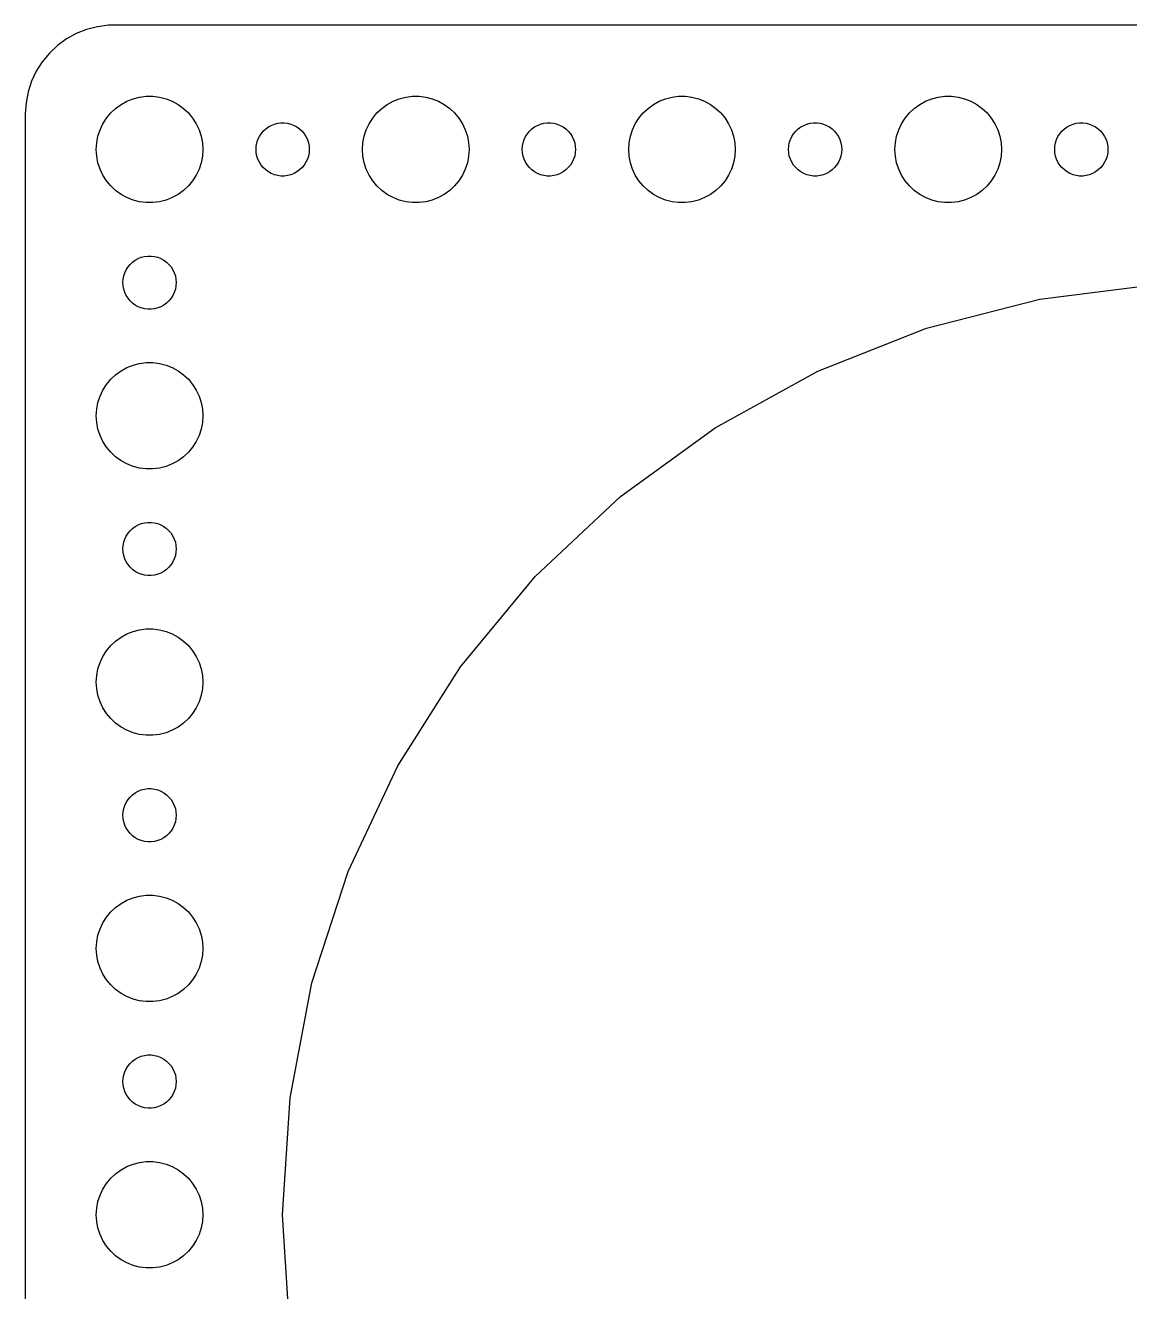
# Model space of a CAD drawing. Header units: metres. Extents: x -232 to 232, y -67 to 67.
# Drawn here: x -232 to -169.8, y -4.3 to 67 of the extents above; entities that cross this region are included whole.
import ezdxf

# ---------------------------------------------------------------- set-up
doc = ezdxf.new("R2010")
doc.units = ezdxf.units.M

msp = doc.modelspace()

# ---------------------------------------------------------------- linework, layer by layer
for p, q in [((-229.129, 66.5241), (-229.679, 66.2216)), ((-228.545, 66.7553), (-229.129, 66.5241)), ((-227.937, 66.9114), (-228.545, 66.7553)), ((-227.314, 66.9901), (-227.937, 66.9114)), ((227.314, 66.9901), (-227.314, 66.9901)), ((-230.187, 65.8526), (-230.645, 65.4227)), ((-229.679, 66.2216), (-230.187, 65.8526)), ((-231.045, 64.9389), (-231.382, 64.4088)), ((-230.645, 65.4227), (-231.045, 64.9389)), ((-231.382, 64.4088), (-231.649, 63.8406)), ((-231.649, 63.8406), (-231.843, 63.2434)), ((-231.843, 63.2434), (-231.961, 62.6267)), ((-226.277, 62.7145), (-225.927, 62.8532)), ((-225.927, 62.8532), (-225.562, 62.9469)), ((-225.562, 62.9469), (-225.188, 62.9941)), ((-225.188, 62.9941), (-224.812, 62.9941)), ((-224.812, 62.9941), (-224.438, 62.9469)), ((-224.438, 62.9469), (-224.073, 62.8532)), ((-224.073, 62.8532), (-223.723, 62.7145)), ((-211.277, 62.7145), (-210.927, 62.8532)), ((-210.927, 62.8532), (-210.562, 62.9469)), ((-210.562, 62.9469), (-210.188, 62.9941)), ((-210.188, 62.9941), (-209.812, 62.9941)), ((-209.812, 62.9941), (-209.438, 62.9469)), ((-209.438, 62.9469), (-209.073, 62.8532)), ((-209.073, 62.8532), (-208.723, 62.7145)), ((-196.277, 62.7145), (-195.927, 62.8532)), ((-195.927, 62.8532), (-195.562, 62.9469)), ((-195.562, 62.9469), (-195.188, 62.9941)), ((-195.188, 62.9941), (-194.812, 62.9941)), ((-194.812, 62.9941), (-194.438, 62.9469)), ((-194.438, 62.9469), (-194.073, 62.8532)), ((-194.073, 62.8532), (-193.723, 62.7145)), ((-181.277, 62.7145), (-180.927, 62.8532)), ((-180.927, 62.8532), (-180.562, 62.9469)), ((-180.562, 62.9469), (-180.188, 62.9941)), ((-180.188, 62.9941), (-179.812, 62.9941)), ((-179.812, 62.9941), (-179.438, 62.9469)), ((-179.438, 62.9469), (-179.073, 62.8532)), ((-179.073, 62.8532), (-178.723, 62.7145)), ((-231.961, 62.6267), (-232, 62)), ((-227.427, 61.7634), (-227.187, 62.0536)), ((-227.187, 62.0536), (-226.912, 62.3115)), ((-226.912, 62.3115), (-226.607, 62.533)), ((-226.607, 62.533), (-226.277, 62.7145)), ((-223.723, 62.7145), (-223.393, 62.533)), ((-223.393, 62.533), (-223.088, 62.3115)), ((-223.088, 62.3115), (-222.813, 62.0536)), ((-222.813, 62.0536), (-222.573, 61.7634)), ((-212.427, 61.7634), (-212.187, 62.0536)), ((-212.187, 62.0536), (-211.912, 62.3115)), ((-211.912, 62.3115), (-211.607, 62.533)), ((-211.607, 62.533), (-211.277, 62.7145)), ((-208.723, 62.7145), (-208.393, 62.533)), ((-208.393, 62.533), (-208.088, 62.3115)), ((-208.088, 62.3115), (-207.813, 62.0536)), ((-207.813, 62.0536), (-207.573, 61.7634)), ((-197.427, 61.7634), (-197.187, 62.0536)), ((-197.187, 62.0536), (-196.912, 62.3115)), ((-196.912, 62.3115), (-196.607, 62.533)), ((-196.607, 62.533), (-196.277, 62.7145)), ((-193.723, 62.7145), (-193.393, 62.533)), ((-193.393, 62.533), (-193.088, 62.3115)), ((-193.088, 62.3115), (-192.813, 62.0536)), ((-192.813, 62.0536), (-192.573, 61.7634)), ((-182.427, 61.7634), (-182.187, 62.0536)), ((-182.187, 62.0536), (-181.912, 62.3115)), ((-181.912, 62.3115), (-181.607, 62.533)), ((-181.607, 62.533), (-181.277, 62.7145)), ((-178.723, 62.7145), (-178.393, 62.533)), ((-178.393, 62.533), (-178.088, 62.3115)), ((-178.088, 62.3115), (-177.813, 62.0536)), ((-177.813, 62.0536), (-177.573, 61.7634)), ((-232, 62), (-232, -62)), ((-227.789, 61.1044), (-227.629, 61.4453)), ((-227.629, 61.4453), (-227.427, 61.7634)), ((-222.573, 61.7634), (-222.371, 61.4453)), ((-222.371, 61.4453), (-222.211, 61.1044)), ((-218.304, 61.2665), (-218.139, 61.3572)), ((-218.139, 61.3572), (-217.964, 61.4266)), ((-217.964, 61.4266), (-217.781, 61.4734)), ((-217.781, 61.4734), (-217.594, 61.497)), ((-217.594, 61.497), (-217.406, 61.497)), ((-217.406, 61.497), (-217.219, 61.4734)), ((-217.219, 61.4734), (-217.036, 61.4266)), ((-217.036, 61.4266), (-216.861, 61.3572)), ((-216.861, 61.3572), (-216.696, 61.2665)), ((-212.789, 61.1044), (-212.629, 61.4453)), ((-212.629, 61.4453), (-212.427, 61.7634)), ((-207.573, 61.7634), (-207.371, 61.4453)), ((-207.371, 61.4453), (-207.211, 61.1044)), ((-203.304, 61.2665), (-203.139, 61.3572)), ((-203.139, 61.3572), (-202.964, 61.4266)), ((-202.964, 61.4266), (-202.781, 61.4734)), ((-202.781, 61.4734), (-202.594, 61.497)), ((-202.594, 61.497), (-202.406, 61.497)), ((-202.406, 61.497), (-202.219, 61.4734)), ((-202.219, 61.4734), (-202.036, 61.4266)), ((-202.036, 61.4266), (-201.861, 61.3572)), ((-201.861, 61.3572), (-201.696, 61.2665)), ((-197.789, 61.1044), (-197.629, 61.4453)), ((-197.629, 61.4453), (-197.427, 61.7634)), ((-192.573, 61.7634), (-192.371, 61.4453)), ((-192.371, 61.4453), (-192.211, 61.1044)), ((-188.304, 61.2665), (-188.139, 61.3572)), ((-188.139, 61.3572), (-187.964, 61.4266)), ((-187.964, 61.4266), (-187.781, 61.4734)), ((-187.781, 61.4734), (-187.594, 61.497)), ((-187.594, 61.497), (-187.406, 61.497)), ((-187.406, 61.497), (-187.219, 61.4734)), ((-187.219, 61.4734), (-187.036, 61.4266)), ((-187.036, 61.4266), (-186.861, 61.3572)), ((-186.861, 61.3572), (-186.696, 61.2665)), ((-182.789, 61.1044), (-182.629, 61.4453)), ((-182.629, 61.4453), (-182.427, 61.7634)), ((-177.573, 61.7634), (-177.371, 61.4453)), ((-177.371, 61.4453), (-177.211, 61.1044)), ((-173.304, 61.2665), (-173.139, 61.3572)), ((-173.139, 61.3572), (-172.964, 61.4266)), ((-172.964, 61.4266), (-172.781, 61.4734)), ((-172.781, 61.4734), (-172.594, 61.497)), ((-172.594, 61.497), (-172.406, 61.497)), ((-172.406, 61.497), (-172.219, 61.4734)), ((-172.219, 61.4734), (-172.036, 61.4266)), ((-172.036, 61.4266), (-171.861, 61.3572)), ((-171.861, 61.3572), (-171.696, 61.2665)), ((-227.976, 60.376), (-227.906, 60.7461)), ((-227.906, 60.7461), (-227.789, 61.1044)), ((-222.211, 61.1044), (-222.094, 60.7461)), ((-222.094, 60.7461), (-222.024, 60.376)), ((-218.895, 60.5522), (-218.814, 60.7226)), ((-218.814, 60.7226), (-218.714, 60.8817)), ((-218.714, 60.8817), (-218.593, 61.0268)), ((-218.593, 61.0268), (-218.456, 61.1558)), ((-218.456, 61.1558), (-218.304, 61.2665)), ((-216.696, 61.2665), (-216.544, 61.1558)), ((-216.544, 61.1558), (-216.407, 61.0268)), ((-216.407, 61.0268), (-216.286, 60.8817)), ((-216.286, 60.8817), (-216.186, 60.7226)), ((-216.186, 60.7226), (-216.105, 60.5522)), ((-212.976, 60.376), (-212.906, 60.7461)), ((-212.906, 60.7461), (-212.789, 61.1044)), ((-207.211, 61.1044), (-207.094, 60.7461)), ((-207.094, 60.7461), (-207.024, 60.376)), ((-203.895, 60.5522), (-203.814, 60.7226)), ((-203.814, 60.7226), (-203.714, 60.8817)), ((-203.714, 60.8817), (-203.593, 61.0268)), ((-203.593, 61.0268), (-203.456, 61.1558)), ((-203.456, 61.1558), (-203.304, 61.2665)), ((-201.696, 61.2665), (-201.544, 61.1558)), ((-201.544, 61.1558), (-201.407, 61.0268)), ((-201.407, 61.0268), (-201.286, 60.8817)), ((-201.286, 60.8817), (-201.186, 60.7226)), ((-201.186, 60.7226), (-201.105, 60.5522)), ((-197.976, 60.376), (-197.906, 60.7461)), ((-197.906, 60.7461), (-197.789, 61.1044)), ((-192.211, 61.1044), (-192.094, 60.7461)), ((-192.094, 60.7461), (-192.024, 60.376)), ((-188.895, 60.5522), (-188.814, 60.7226)), ((-188.814, 60.7226), (-188.714, 60.8817)), ((-188.714, 60.8817), (-188.593, 61.0268)), ((-188.593, 61.0268), (-188.456, 61.1558)), ((-188.456, 61.1558), (-188.304, 61.2665)), ((-186.696, 61.2665), (-186.544, 61.1558)), ((-186.544, 61.1558), (-186.407, 61.0268)), ((-186.407, 61.0268), (-186.286, 60.8817)), ((-186.286, 60.8817), (-186.186, 60.7226)), ((-186.186, 60.7226), (-186.105, 60.5522)), ((-182.976, 60.376), (-182.906, 60.7461)), ((-182.906, 60.7461), (-182.789, 61.1044)), ((-177.211, 61.1044), (-177.094, 60.7461)), ((-177.094, 60.7461), (-177.024, 60.376)), ((-173.895, 60.5522), (-173.814, 60.7226)), ((-173.814, 60.7226), (-173.714, 60.8817)), ((-173.714, 60.8817), (-173.593, 61.0268)), ((-173.593, 61.0268), (-173.456, 61.1558)), ((-173.456, 61.1558), (-173.304, 61.2665)), ((-171.696, 61.2665), (-171.544, 61.1558)), ((-171.544, 61.1558), (-171.407, 61.0268)), ((-171.407, 61.0268), (-171.286, 60.8817)), ((-171.286, 60.8817), (-171.186, 60.7226)), ((-171.186, 60.7226), (-171.105, 60.5522)), ((-228, 60), (-227.976, 60.376)), ((-227.976, 59.624), (-228, 60)), ((-222.024, 60.376), (-222, 60)), ((-222, 60), (-222.024, 59.624)), ((-219, 60), (-218.988, 60.188)), ((-218.988, 59.812), (-219, 60)), ((-218.988, 60.188), (-218.953, 60.373)), ((-218.953, 60.373), (-218.895, 60.5522)), ((-216.105, 60.5522), (-216.047, 60.373)), ((-216.047, 60.373), (-216.012, 60.188)), ((-216.012, 60.188), (-216, 60)), ((-216, 60), (-216.012, 59.812)), ((-213, 60), (-212.976, 60.376)), ((-212.976, 59.624), (-213, 60)), ((-207.024, 60.376), (-207, 60)), ((-207, 60), (-207.024, 59.624)), ((-204, 60), (-203.988, 60.188)), ((-203.988, 59.812), (-204, 60)), ((-203.988, 60.188), (-203.953, 60.373)), ((-203.953, 60.373), (-203.895, 60.5522)), ((-201.105, 60.5522), (-201.047, 60.373)), ((-201.047, 60.373), (-201.012, 60.188)), ((-201.012, 60.188), (-201, 60)), ((-201, 60), (-201.012, 59.812)), ((-198, 60), (-197.976, 60.376)), ((-197.976, 59.624), (-198, 60)), ((-192.024, 60.376), (-192, 60)), ((-192, 60), (-192.024, 59.624)), ((-189, 60), (-188.988, 60.188)), ((-188.988, 59.812), (-189, 60)), ((-188.988, 60.188), (-188.953, 60.373)), ((-188.953, 60.373), (-188.895, 60.5522)), ((-186.105, 60.5522), (-186.047, 60.373)), ((-186.047, 60.373), (-186.012, 60.188)), ((-186.012, 60.188), (-186, 60)), ((-186, 60), (-186.012, 59.812)), ((-183, 60), (-182.976, 60.376)), ((-182.976, 59.624), (-183, 60)), ((-177.024, 60.376), (-177, 60)), ((-177, 60), (-177.024, 59.624)), ((-174, 60), (-173.988, 60.188)), ((-173.988, 59.812), (-174, 60)), ((-173.988, 60.188), (-173.953, 60.373)), ((-173.953, 60.373), (-173.895, 60.5522)), ((-171.105, 60.5522), (-171.047, 60.373)), ((-171.047, 60.373), (-171.012, 60.188)), ((-171.012, 60.188), (-171, 60)), ((-171, 60), (-171.012, 59.812)), ((-227.906, 59.2539), (-227.976, 59.624)), ((-227.789, 58.8956), (-227.906, 59.2539)), ((-222.094, 59.2539), (-222.211, 58.8956)), ((-222.024, 59.624), (-222.094, 59.2539)), ((-218.953, 59.627), (-218.988, 59.812)), ((-218.895, 59.4478), (-218.953, 59.627)), ((-218.814, 59.2774), (-218.895, 59.4478)), ((-218.714, 59.1183), (-218.814, 59.2774)), ((-216.186, 59.2774), (-216.286, 59.1183)), ((-216.105, 59.4478), (-216.186, 59.2774)), ((-216.047, 59.627), (-216.105, 59.4478)), ((-216.012, 59.812), (-216.047, 59.627)), ((-212.906, 59.2539), (-212.976, 59.624)), ((-212.789, 58.8956), (-212.906, 59.2539)), ((-207.094, 59.2539), (-207.211, 58.8956)), ((-207.024, 59.624), (-207.094, 59.2539)), ((-203.953, 59.627), (-203.988, 59.812)), ((-203.895, 59.4478), (-203.953, 59.627)), ((-203.814, 59.2774), (-203.895, 59.4478)), ((-203.714, 59.1183), (-203.814, 59.2774)), ((-201.186, 59.2774), (-201.286, 59.1183)), ((-201.105, 59.4478), (-201.186, 59.2774)), ((-201.047, 59.627), (-201.105, 59.4478)), ((-201.012, 59.812), (-201.047, 59.627)), ((-197.906, 59.2539), (-197.976, 59.624)), ((-197.789, 58.8956), (-197.906, 59.2539)), ((-192.094, 59.2539), (-192.211, 58.8956)), ((-192.024, 59.624), (-192.094, 59.2539)), ((-188.953, 59.627), (-188.988, 59.812)), ((-188.895, 59.4478), (-188.953, 59.627)), ((-188.814, 59.2774), (-188.895, 59.4478)), ((-188.714, 59.1183), (-188.814, 59.2774)), ((-186.186, 59.2774), (-186.286, 59.1183)), ((-186.105, 59.4478), (-186.186, 59.2774)), ((-186.047, 59.627), (-186.105, 59.4478)), ((-186.012, 59.812), (-186.047, 59.627)), ((-182.906, 59.2539), (-182.976, 59.624)), ((-182.789, 58.8956), (-182.906, 59.2539)), ((-177.094, 59.2539), (-177.211, 58.8956)), ((-177.024, 59.624), (-177.094, 59.2539)), ((-173.953, 59.627), (-173.988, 59.812)), ((-173.895, 59.4478), (-173.953, 59.627)), ((-173.814, 59.2774), (-173.895, 59.4478)), ((-173.714, 59.1183), (-173.814, 59.2774)), ((-171.186, 59.2774), (-171.286, 59.1183)), ((-171.105, 59.4478), (-171.186, 59.2774)), ((-171.047, 59.627), (-171.105, 59.4478)), ((-171.012, 59.812), (-171.047, 59.627)), ((-227.629, 58.5547), (-227.789, 58.8956)), ((-227.427, 58.2366), (-227.629, 58.5547)), ((-222.371, 58.5547), (-222.573, 58.2366)), ((-222.211, 58.8956), (-222.371, 58.5547)), ((-218.593, 58.9732), (-218.714, 59.1183)), ((-218.456, 58.8442), (-218.593, 58.9732)), ((-218.304, 58.7335), (-218.456, 58.8442)), ((-218.139, 58.6428), (-218.304, 58.7335)), ((-217.964, 58.5734), (-218.139, 58.6428)), ((-217.781, 58.5266), (-217.964, 58.5734)), ((-217.594, 58.503), (-217.781, 58.5266)), ((-217.406, 58.503), (-217.594, 58.503)), ((-217.219, 58.5266), (-217.406, 58.503)), ((-217.036, 58.5734), (-217.219, 58.5266)), ((-216.861, 58.6428), (-217.036, 58.5734)), ((-216.696, 58.7335), (-216.861, 58.6428)), ((-216.544, 58.8442), (-216.696, 58.7335)), ((-216.407, 58.9732), (-216.544, 58.8442)), ((-216.286, 59.1183), (-216.407, 58.9732)), ((-212.629, 58.5547), (-212.789, 58.8956)), ((-212.427, 58.2366), (-212.629, 58.5547)), ((-207.371, 58.5547), (-207.573, 58.2366)), ((-207.211, 58.8956), (-207.371, 58.5547)), ((-203.593, 58.9732), (-203.714, 59.1183)), ((-203.456, 58.8442), (-203.593, 58.9732)), ((-203.304, 58.7335), (-203.456, 58.8442)), ((-203.139, 58.6428), (-203.304, 58.7335)), ((-202.964, 58.5734), (-203.139, 58.6428)), ((-202.781, 58.5266), (-202.964, 58.5734)), ((-202.594, 58.503), (-202.781, 58.5266)), ((-202.406, 58.503), (-202.594, 58.503)), ((-202.219, 58.5266), (-202.406, 58.503)), ((-202.036, 58.5734), (-202.219, 58.5266)), ((-201.861, 58.6428), (-202.036, 58.5734)), ((-201.696, 58.7335), (-201.861, 58.6428)), ((-201.544, 58.8442), (-201.696, 58.7335)), ((-201.407, 58.9732), (-201.544, 58.8442)), ((-201.286, 59.1183), (-201.407, 58.9732)), ((-197.629, 58.5547), (-197.789, 58.8956)), ((-197.427, 58.2366), (-197.629, 58.5547)), ((-192.371, 58.5547), (-192.573, 58.2366)), ((-192.211, 58.8956), (-192.371, 58.5547)), ((-188.593, 58.9732), (-188.714, 59.1183)), ((-188.456, 58.8442), (-188.593, 58.9732)), ((-188.304, 58.7335), (-188.456, 58.8442)), ((-188.139, 58.6428), (-188.304, 58.7335)), ((-187.964, 58.5734), (-188.139, 58.6428)), ((-187.781, 58.5266), (-187.964, 58.5734)), ((-187.594, 58.503), (-187.781, 58.5266)), ((-187.406, 58.503), (-187.594, 58.503)), ((-187.219, 58.5266), (-187.406, 58.503)), ((-187.036, 58.5734), (-187.219, 58.5266)), ((-186.861, 58.6428), (-187.036, 58.5734)), ((-186.696, 58.7335), (-186.861, 58.6428)), ((-186.544, 58.8442), (-186.696, 58.7335)), ((-186.407, 58.9732), (-186.544, 58.8442)), ((-186.286, 59.1183), (-186.407, 58.9732)), ((-182.629, 58.5547), (-182.789, 58.8956)), ((-182.427, 58.2366), (-182.629, 58.5547)), ((-177.371, 58.5547), (-177.573, 58.2366)), ((-177.211, 58.8956), (-177.371, 58.5547)), ((-173.593, 58.9732), (-173.714, 59.1183)), ((-173.456, 58.8442), (-173.593, 58.9732)), ((-173.304, 58.7335), (-173.456, 58.8442)), ((-173.139, 58.6428), (-173.304, 58.7335)), ((-172.964, 58.5734), (-173.139, 58.6428)), ((-172.781, 58.5266), (-172.964, 58.5734)), ((-172.594, 58.503), (-172.781, 58.5266)), ((-172.406, 58.503), (-172.594, 58.503)), ((-172.219, 58.5266), (-172.406, 58.503)), ((-172.036, 58.5734), (-172.219, 58.5266)), ((-171.861, 58.6428), (-172.036, 58.5734)), ((-171.696, 58.7335), (-171.861, 58.6428)), ((-171.544, 58.8442), (-171.696, 58.7335)), ((-171.407, 58.9732), (-171.544, 58.8442)), ((-171.286, 59.1183), (-171.407, 58.9732)), ((-227.187, 57.9464), (-227.427, 58.2366)), ((-226.912, 57.6885), (-227.187, 57.9464)), ((-222.813, 57.9464), (-223.088, 57.6885)), ((-222.573, 58.2366), (-222.813, 57.9464)), ((-212.187, 57.9464), (-212.427, 58.2366)), ((-211.912, 57.6885), (-212.187, 57.9464)), ((-207.813, 57.9464), (-208.088, 57.6885)), ((-207.573, 58.2366), (-207.813, 57.9464)), ((-197.187, 57.9464), (-197.427, 58.2366)), ((-196.912, 57.6885), (-197.187, 57.9464)), ((-192.813, 57.9464), (-193.088, 57.6885)), ((-192.573, 58.2366), (-192.813, 57.9464)), ((-182.187, 57.9464), (-182.427, 58.2366)), ((-181.912, 57.6885), (-182.187, 57.9464)), ((-177.813, 57.9464), (-178.088, 57.6885)), ((-177.573, 58.2366), (-177.813, 57.9464)), ((-226.607, 57.467), (-226.912, 57.6885)), ((-226.277, 57.2855), (-226.607, 57.467)), ((-225.927, 57.1468), (-226.277, 57.2855)), ((-225.562, 57.0531), (-225.927, 57.1468)), ((-224.073, 57.1468), (-224.438, 57.0531)), ((-223.723, 57.2855), (-224.073, 57.1468)), ((-223.393, 57.467), (-223.723, 57.2855)), ((-223.088, 57.6885), (-223.393, 57.467)), ((-211.607, 57.467), (-211.912, 57.6885)), ((-211.277, 57.2855), (-211.607, 57.467)), ((-210.927, 57.1468), (-211.277, 57.2855)), ((-210.562, 57.0531), (-210.927, 57.1468)), ((-209.073, 57.1468), (-209.438, 57.0531)), ((-208.723, 57.2855), (-209.073, 57.1468)), ((-208.393, 57.467), (-208.723, 57.2855)), ((-208.088, 57.6885), (-208.393, 57.467)), ((-196.607, 57.467), (-196.912, 57.6885)), ((-196.277, 57.2855), (-196.607, 57.467)), ((-195.927, 57.1468), (-196.277, 57.2855)), ((-195.562, 57.0531), (-195.927, 57.1468)), ((-194.073, 57.1468), (-194.438, 57.0531)), ((-193.723, 57.2855), (-194.073, 57.1468)), ((-193.393, 57.467), (-193.723, 57.2855)), ((-193.088, 57.6885), (-193.393, 57.467)), ((-181.607, 57.467), (-181.912, 57.6885)), ((-181.277, 57.2855), (-181.607, 57.467)), ((-180.927, 57.1468), (-181.277, 57.2855)), ((-180.562, 57.0531), (-180.927, 57.1468)), ((-179.073, 57.1468), (-179.438, 57.0531)), ((-178.723, 57.2855), (-179.073, 57.1468)), ((-178.393, 57.467), (-178.723, 57.2855)), ((-178.088, 57.6885), (-178.393, 57.467)), ((-225.188, 57.0059), (-225.562, 57.0531)), ((-224.812, 57.0059), (-225.188, 57.0059)), ((-224.438, 57.0531), (-224.812, 57.0059)), ((-210.188, 57.0059), (-210.562, 57.0531)), ((-209.812, 57.0059), (-210.188, 57.0059)), ((-209.438, 57.0531), (-209.812, 57.0059)), ((-195.188, 57.0059), (-195.562, 57.0531)), ((-194.812, 57.0059), (-195.188, 57.0059)), ((-194.438, 57.0531), (-194.812, 57.0059)), ((-180.188, 57.0059), (-180.562, 57.0531)), ((-179.812, 57.0059), (-180.188, 57.0059)), ((-179.438, 57.0531), (-179.812, 57.0059)), ((-226.214, 53.3817), (-226.093, 53.5268)), ((-226.093, 53.5268), (-225.956, 53.6558)), ((-225.956, 53.6558), (-225.804, 53.7665)), ((-225.804, 53.7665), (-225.639, 53.8572)), ((-225.639, 53.8572), (-225.464, 53.9266)), ((-225.464, 53.9266), (-225.281, 53.9734)), ((-225.281, 53.9734), (-225.094, 53.997)), ((-225.094, 53.997), (-224.906, 53.997)), ((-224.906, 53.997), (-224.719, 53.9734)), ((-224.719, 53.9734), (-224.536, 53.9266)), ((-224.536, 53.9266), (-224.361, 53.8572)), ((-224.361, 53.8572), (-224.196, 53.7665)), ((-224.196, 53.7665), (-224.044, 53.6558)), ((-224.044, 53.6558), (-223.907, 53.5268)), ((-223.907, 53.5268), (-223.786, 53.3817)), ((-226.488, 52.688), (-226.453, 52.873)), ((-226.453, 52.873), (-226.395, 53.0522)), ((-226.395, 53.0522), (-226.314, 53.2226)), ((-226.314, 53.2226), (-226.214, 53.3817)), ((-223.786, 53.3817), (-223.686, 53.2226)), ((-223.686, 53.2226), (-223.605, 53.0522)), ((-223.605, 53.0522), (-223.547, 52.873)), ((-223.547, 52.873), (-223.512, 52.688)), ((-226.5, 52.5), (-226.488, 52.688)), ((-226.488, 52.312), (-226.5, 52.5)), ((-226.453, 52.127), (-226.488, 52.312)), ((-226.395, 51.9478), (-226.453, 52.127)), ((-223.547, 52.127), (-223.605, 51.9478)), ((-223.512, 52.312), (-223.547, 52.127)), ((-223.512, 52.688), (-223.5, 52.5)), ((-223.5, 52.5), (-223.512, 52.312)), ((-174.838, 51.5701), (-168.297, 52.3964)), ((-226.314, 51.7774), (-226.395, 51.9478)), ((-226.214, 51.6183), (-226.314, 51.7774)), ((-226.093, 51.4732), (-226.214, 51.6183)), ((-225.956, 51.3442), (-226.093, 51.4732)), ((-223.907, 51.4732), (-224.044, 51.3442)), ((-223.786, 51.6183), (-223.907, 51.4732)), ((-223.686, 51.7774), (-223.786, 51.6183)), ((-223.605, 51.9478), (-223.686, 51.7774)), ((-181.223, 49.9305), (-174.838, 51.5701)), ((-225.804, 51.2335), (-225.956, 51.3442)), ((-225.639, 51.1428), (-225.804, 51.2335)), ((-225.464, 51.0734), (-225.639, 51.1428)), ((-225.281, 51.0266), (-225.464, 51.0734)), ((-225.094, 51.003), (-225.281, 51.0266)), ((-224.906, 51.003), (-225.094, 51.003)), ((-224.719, 51.0266), (-224.906, 51.003)), ((-224.536, 51.0734), (-224.719, 51.0266)), ((-224.361, 51.1428), (-224.536, 51.0734)), ((-224.196, 51.2335), (-224.361, 51.1428)), ((-224.044, 51.3442), (-224.196, 51.2335)), ((-187.353, 47.5034), (-181.223, 49.9305)), ((-226.277, 47.7145), (-225.927, 47.8532)), ((-225.927, 47.8532), (-225.562, 47.9469)), ((-225.562, 47.9469), (-225.188, 47.9941)), ((-225.188, 47.9941), (-224.812, 47.9941)), ((-224.812, 47.9941), (-224.438, 47.9469)), ((-224.438, 47.9469), (-224.073, 47.8532)), ((-224.073, 47.8532), (-223.723, 47.7145)), ((-227.187, 47.0536), (-226.912, 47.3115)), ((-226.912, 47.3115), (-226.607, 47.533)), ((-226.607, 47.533), (-226.277, 47.7145)), ((-223.723, 47.7145), (-223.393, 47.533)), ((-223.393, 47.533), (-223.088, 47.3115)), ((-223.088, 47.3115), (-222.813, 47.0536)), ((-193.131, 44.3272), (-187.353, 47.5034)), ((-227.789, 46.1044), (-227.629, 46.4453)), ((-227.629, 46.4453), (-227.427, 46.7634)), ((-227.427, 46.7634), (-227.187, 47.0536)), ((-222.813, 47.0536), (-222.573, 46.7634)), ((-222.573, 46.7634), (-222.371, 46.4453)), ((-222.371, 46.4453), (-222.211, 46.1044)), ((-227.976, 45.376), (-227.906, 45.7461)), ((-227.906, 45.7461), (-227.789, 46.1044)), ((-222.211, 46.1044), (-222.094, 45.7461)), ((-222.094, 45.7461), (-222.024, 45.376)), ((-228, 45), (-227.976, 45.376)), ((-227.976, 44.624), (-228, 45)), ((-222.024, 45.376), (-222, 45)), ((-222, 45), (-222.024, 44.624)), ((-227.906, 44.2539), (-227.976, 44.624)), ((-227.789, 43.8956), (-227.906, 44.2539)), ((-222.094, 44.2539), (-222.211, 43.8956)), ((-222.024, 44.624), (-222.094, 44.2539)), ((-198.465, 40.4519), (-193.131, 44.3272)), ((-227.629, 43.5547), (-227.789, 43.8956)), ((-227.427, 43.2366), (-227.629, 43.5547)), ((-222.371, 43.5547), (-222.573, 43.2366)), ((-222.211, 43.8956), (-222.371, 43.5547)), ((-227.187, 42.9464), (-227.427, 43.2366)), ((-226.912, 42.6885), (-227.187, 42.9464)), ((-222.813, 42.9464), (-223.088, 42.6885)), ((-222.573, 43.2366), (-222.813, 42.9464)), ((-226.607, 42.467), (-226.912, 42.6885)), ((-226.277, 42.2855), (-226.607, 42.467)), ((-225.927, 42.1468), (-226.277, 42.2855)), ((-225.562, 42.0531), (-225.927, 42.1468)), ((-224.073, 42.1468), (-224.438, 42.0531)), ((-223.723, 42.2855), (-224.073, 42.1468)), ((-223.393, 42.467), (-223.723, 42.2855)), ((-223.088, 42.6885), (-223.393, 42.467)), ((-225.188, 42.0059), (-225.562, 42.0531)), ((-224.812, 42.0059), (-225.188, 42.0059)), ((-224.438, 42.0531), (-224.812, 42.0059)), ((-203.271, 35.9387), (-198.465, 40.4519)), ((-226.214, 38.3817), (-226.093, 38.5268)), ((-226.093, 38.5268), (-225.956, 38.6558)), ((-225.956, 38.6558), (-225.804, 38.7665)), ((-225.804, 38.7665), (-225.639, 38.8572)), ((-225.639, 38.8572), (-225.464, 38.9266)), ((-225.464, 38.9266), (-225.281, 38.9734)), ((-225.281, 38.9734), (-225.094, 38.997)), ((-225.094, 38.997), (-224.906, 38.997)), ((-224.906, 38.997), (-224.719, 38.9734)), ((-224.719, 38.9734), (-224.536, 38.9266)), ((-224.536, 38.9266), (-224.361, 38.8572)), ((-224.361, 38.8572), (-224.196, 38.7665)), ((-224.196, 38.7665), (-224.044, 38.6558)), ((-224.044, 38.6558), (-223.907, 38.5268)), ((-223.907, 38.5268), (-223.786, 38.3817)), ((-226.488, 37.688), (-226.453, 37.873)), ((-226.453, 37.873), (-226.395, 38.0522)), ((-226.395, 38.0522), (-226.314, 38.2226)), ((-226.314, 38.2226), (-226.214, 38.3817)), ((-223.786, 38.3817), (-223.686, 38.2226)), ((-223.686, 38.2226), (-223.605, 38.0522)), ((-223.605, 38.0522), (-223.547, 37.873)), ((-223.547, 37.873), (-223.512, 37.688)), ((-226.5, 37.5), (-226.488, 37.688)), ((-226.488, 37.312), (-226.5, 37.5)), ((-226.453, 37.127), (-226.488, 37.312)), ((-226.395, 36.9478), (-226.453, 37.127)), ((-223.547, 37.127), (-223.605, 36.9478)), ((-223.512, 37.312), (-223.547, 37.127)), ((-223.512, 37.688), (-223.5, 37.5)), ((-223.5, 37.5), (-223.512, 37.312)), ((-226.314, 36.7774), (-226.395, 36.9478)), ((-226.214, 36.6183), (-226.314, 36.7774)), ((-226.093, 36.4732), (-226.214, 36.6183)), ((-225.956, 36.3442), (-226.093, 36.4732)), ((-223.907, 36.4732), (-224.044, 36.3442)), ((-223.786, 36.6183), (-223.907, 36.4732)), ((-223.686, 36.7774), (-223.786, 36.6183)), ((-223.605, 36.9478), (-223.686, 36.7774)), ((-225.804, 36.2335), (-225.956, 36.3442)), ((-225.639, 36.1428), (-225.804, 36.2335)), ((-225.464, 36.0734), (-225.639, 36.1428)), ((-225.281, 36.0266), (-225.464, 36.0734)), ((-225.094, 36.003), (-225.281, 36.0266)), ((-224.906, 36.003), (-225.094, 36.003)), ((-224.719, 36.0266), (-224.906, 36.003)), ((-224.536, 36.0734), (-224.719, 36.0266)), ((-224.361, 36.1428), (-224.536, 36.0734)), ((-224.196, 36.2335), (-224.361, 36.1428)), ((-224.044, 36.3442), (-224.196, 36.2335)), ((-207.473, 30.8587), (-203.271, 35.9387)), ((-226.277, 32.7145), (-225.927, 32.8532)), ((-225.927, 32.8532), (-225.562, 32.9469)), ((-225.562, 32.9469), (-225.188, 32.9941)), ((-225.188, 32.9941), (-224.812, 32.9941)), ((-224.812, 32.9941), (-224.438, 32.9469)), ((-224.438, 32.9469), (-224.073, 32.8532)), ((-224.073, 32.8532), (-223.723, 32.7145)), ((-227.187, 32.0536), (-226.912, 32.3115)), ((-226.912, 32.3115), (-226.607, 32.533)), ((-226.607, 32.533), (-226.277, 32.7145)), ((-223.723, 32.7145), (-223.393, 32.533)), ((-223.393, 32.533), (-223.088, 32.3115)), ((-223.088, 32.3115), (-222.813, 32.0536)), ((-227.789, 31.1044), (-227.629, 31.4453)), ((-227.629, 31.4453), (-227.427, 31.7634)), ((-227.427, 31.7634), (-227.187, 32.0536)), ((-222.813, 32.0536), (-222.573, 31.7634)), ((-222.573, 31.7634), (-222.371, 31.4453)), ((-222.371, 31.4453), (-222.211, 31.1044)), ((-227.976, 30.376), (-227.906, 30.7461)), ((-227.906, 30.7461), (-227.789, 31.1044)), ((-222.211, 31.1044), (-222.094, 30.7461)), ((-222.094, 30.7461), (-222.024, 30.376)), ((-211.006, 25.2921), (-207.473, 30.8587)), ((-228, 30), (-227.976, 30.376)), ((-227.976, 29.624), (-228, 30)), ((-222.024, 30.376), (-222, 30)), ((-222, 30), (-222.024, 29.624)), ((-227.906, 29.2539), (-227.976, 29.624)), ((-227.789, 28.8956), (-227.906, 29.2539)), ((-222.094, 29.2539), (-222.211, 28.8956)), ((-222.024, 29.624), (-222.094, 29.2539)), ((-227.629, 28.5547), (-227.789, 28.8956)), ((-227.427, 28.2366), (-227.629, 28.5547)), ((-222.371, 28.5547), (-222.573, 28.2366)), ((-222.211, 28.8956), (-222.371, 28.5547)), ((-227.187, 27.9464), (-227.427, 28.2366)), ((-226.912, 27.6884), (-227.187, 27.9464)), ((-222.813, 27.9464), (-223.088, 27.6884)), ((-222.573, 28.2366), (-222.813, 27.9464)), ((-226.607, 27.467), (-226.912, 27.6884)), ((-226.277, 27.2855), (-226.607, 27.467)), ((-225.927, 27.1468), (-226.277, 27.2855)), ((-225.562, 27.0531), (-225.927, 27.1468)), ((-224.073, 27.1468), (-224.438, 27.0531)), ((-223.723, 27.2855), (-224.073, 27.1468)), ((-223.393, 27.467), (-223.723, 27.2855)), ((-223.088, 27.6884), (-223.393, 27.467)), ((-225.188, 27.0059), (-225.562, 27.0531)), ((-224.812, 27.0059), (-225.188, 27.0059)), ((-224.438, 27.0531), (-224.812, 27.0059)), ((-213.813, 19.3265), (-211.006, 25.2921)), ((-226.093, 23.5268), (-225.956, 23.6558)), ((-225.956, 23.6558), (-225.804, 23.7665)), ((-225.804, 23.7665), (-225.639, 23.8572)), ((-225.639, 23.8572), (-225.464, 23.9266)), ((-225.464, 23.9266), (-225.281, 23.9734)), ((-225.281, 23.9734), (-225.094, 23.997)), ((-225.094, 23.997), (-224.906, 23.997)), ((-224.906, 23.997), (-224.719, 23.9734)), ((-224.719, 23.9734), (-224.536, 23.9266)), ((-224.536, 23.9266), (-224.361, 23.8572)), ((-224.361, 23.8572), (-224.196, 23.7665)), ((-224.196, 23.7665), (-224.044, 23.6558)), ((-224.044, 23.6558), (-223.907, 23.5268)), ((-226.488, 22.688), (-226.453, 22.873)), ((-226.453, 22.873), (-226.395, 23.0522)), ((-226.395, 23.0522), (-226.314, 23.2226)), ((-226.314, 23.2226), (-226.214, 23.3817)), ((-226.214, 23.3817), (-226.093, 23.5268)), ((-223.907, 23.5268), (-223.786, 23.3817)), ((-223.786, 23.3817), (-223.686, 23.2226)), ((-223.686, 23.2226), (-223.605, 23.0522)), ((-223.605, 23.0522), (-223.547, 22.873)), ((-223.547, 22.873), (-223.512, 22.688)), ((-226.5, 22.5), (-226.488, 22.688)), ((-226.488, 22.312), (-226.5, 22.5)), ((-226.453, 22.127), (-226.488, 22.312)), ((-226.395, 21.9478), (-226.453, 22.127)), ((-223.547, 22.127), (-223.605, 21.9478)), ((-223.512, 22.312), (-223.547, 22.127)), ((-223.512, 22.688), (-223.5, 22.5)), ((-223.5, 22.5), (-223.512, 22.312)), ((-226.314, 21.7774), (-226.395, 21.9478)), ((-226.214, 21.6183), (-226.314, 21.7774)), ((-226.093, 21.4732), (-226.214, 21.6183)), ((-225.956, 21.3442), (-226.093, 21.4732)), ((-223.907, 21.4732), (-224.044, 21.3442)), ((-223.786, 21.6183), (-223.907, 21.4732)), ((-223.686, 21.7774), (-223.786, 21.6183)), ((-223.605, 21.9478), (-223.686, 21.7774)), ((-225.804, 21.2335), (-225.956, 21.3442)), ((-225.639, 21.1427), (-225.804, 21.2335)), ((-225.464, 21.0734), (-225.639, 21.1427)), ((-225.281, 21.0266), (-225.464, 21.0734)), ((-225.094, 21.003), (-225.281, 21.0266)), ((-224.906, 21.003), (-225.094, 21.003)), ((-224.719, 21.0266), (-224.906, 21.003)), ((-224.536, 21.0734), (-224.719, 21.0266)), ((-224.361, 21.1427), (-224.536, 21.0734)), ((-224.196, 21.2335), (-224.361, 21.1427)), ((-224.044, 21.3442), (-224.196, 21.2335)), ((-215.851, 13.0562), (-213.813, 19.3265)), ((-226.277, 17.7145), (-225.927, 17.8532)), ((-225.927, 17.8532), (-225.562, 17.9469)), ((-225.562, 17.9469), (-225.188, 17.9941)), ((-225.188, 17.9941), (-224.812, 17.9941)), ((-224.812, 17.9941), (-224.438, 17.9469)), ((-224.438, 17.9469), (-224.073, 17.8532)), ((-224.073, 17.8532), (-223.723, 17.7145)), ((-227.187, 17.0536), (-226.912, 17.3115)), ((-226.912, 17.3115), (-226.607, 17.533)), ((-226.607, 17.533), (-226.277, 17.7145)), ((-223.723, 17.7145), (-223.393, 17.533)), ((-223.393, 17.533), (-223.088, 17.3115)), ((-223.088, 17.3115), (-222.813, 17.0536)), ((-227.789, 16.1044), (-227.629, 16.4453)), ((-227.629, 16.4453), (-227.427, 16.7634)), ((-227.427, 16.7634), (-227.187, 17.0536)), ((-222.813, 17.0536), (-222.573, 16.7634)), ((-222.573, 16.7634), (-222.371, 16.4453)), ((-222.371, 16.4453), (-222.211, 16.1044)), ((-227.976, 15.376), (-227.906, 15.7461)), ((-227.906, 15.7461), (-227.789, 16.1044)), ((-222.211, 16.1044), (-222.094, 15.7461)), ((-222.094, 15.7461), (-222.024, 15.376)), ((-228, 15), (-227.976, 15.376)), ((-227.976, 14.624), (-228, 15)), ((-222.024, 15.376), (-222, 15)), ((-222, 15), (-222.024, 14.624)), ((-227.906, 14.2539), (-227.976, 14.624)), ((-222.024, 14.624), (-222.094, 14.2539)), ((-227.789, 13.8956), (-227.906, 14.2539)), ((-227.629, 13.5547), (-227.789, 13.8956)), ((-227.427, 13.2366), (-227.629, 13.5547)), ((-222.371, 13.5547), (-222.573, 13.2366)), ((-222.211, 13.8956), (-222.371, 13.5547)), ((-222.094, 14.2539), (-222.211, 13.8956)), ((-227.187, 12.9464), (-227.427, 13.2366)), ((-226.912, 12.6884), (-227.187, 12.9464)), ((-222.813, 12.9464), (-223.088, 12.6884)), ((-222.573, 13.2366), (-222.813, 12.9464)), ((-217.086, 6.57999), (-215.851, 13.0562)), ((-226.607, 12.467), (-226.912, 12.6884)), ((-226.277, 12.2855), (-226.607, 12.467)), ((-225.927, 12.1468), (-226.277, 12.2855)), ((-225.562, 12.0531), (-225.927, 12.1468)), ((-224.073, 12.1468), (-224.438, 12.0531)), ((-223.723, 12.2855), (-224.073, 12.1468)), ((-223.393, 12.467), (-223.723, 12.2855)), ((-223.088, 12.6884), (-223.393, 12.467)), ((-225.188, 12.0059), (-225.562, 12.0531)), ((-224.812, 12.0059), (-225.188, 12.0059)), ((-224.438, 12.0531), (-224.812, 12.0059)), ((-226.093, 8.52681), (-225.956, 8.65576)), ((-225.956, 8.65576), (-225.804, 8.76648)), ((-225.804, 8.76648), (-225.639, 8.85724)), ((-225.639, 8.85724), (-225.464, 8.92657)), ((-225.464, 8.92657), (-225.281, 8.97342)), ((-225.281, 8.97342), (-225.094, 8.99704)), ((-225.094, 8.99704), (-224.906, 8.99704)), ((-224.906, 8.99704), (-224.719, 8.97342)), ((-224.719, 8.97342), (-224.536, 8.92657)), ((-224.536, 8.92657), (-224.361, 8.85724)), ((-224.361, 8.85724), (-224.196, 8.76648)), ((-224.196, 8.76648), (-224.044, 8.65576)), ((-224.044, 8.65576), (-223.907, 8.52681)), ((-226.488, 7.68799), (-226.453, 7.87303)), ((-226.453, 7.87303), (-226.395, 8.05219)), ((-226.395, 8.05219), (-226.314, 8.22263)), ((-226.314, 8.22263), (-226.214, 8.38167)), ((-226.214, 8.38167), (-226.093, 8.52681)), ((-223.907, 8.52681), (-223.786, 8.38167)), ((-223.786, 8.38167), (-223.686, 8.22263)), ((-223.686, 8.22263), (-223.605, 8.05219)), ((-223.605, 8.05219), (-223.547, 7.87303)), ((-223.547, 7.87303), (-223.512, 7.68799)), ((-226.5, 7.5), (-226.488, 7.68799)), ((-226.488, 7.312), (-226.5, 7.5)), ((-226.453, 7.12695), (-226.488, 7.312)), ((-223.512, 7.312), (-223.547, 7.12695)), ((-223.512, 7.68799), (-223.5, 7.5)), ((-223.5, 7.5), (-223.512, 7.312)), ((-226.395, 6.9478), (-226.453, 7.12695)), ((-226.314, 6.77736), (-226.395, 6.9478)), ((-226.214, 6.61832), (-226.314, 6.77736)), ((-226.093, 6.47318), (-226.214, 6.61832)), ((-225.956, 6.34422), (-226.093, 6.47318)), ((-223.907, 6.47318), (-224.044, 6.34422)), ((-223.786, 6.61832), (-223.907, 6.47318)), ((-223.686, 6.77736), (-223.786, 6.61832)), ((-223.605, 6.9478), (-223.686, 6.77736)), ((-223.547, 7.12695), (-223.605, 6.9478)), ((-217.5, 0), (-217.086, 6.57999)), ((-225.804, 6.23351), (-225.956, 6.34422)), ((-225.639, 6.14275), (-225.804, 6.23351)), ((-225.464, 6.07341), (-225.639, 6.14275)), ((-225.281, 6.02657), (-225.464, 6.07341)), ((-225.094, 6.00294), (-225.281, 6.02657)), ((-224.906, 6.00294), (-225.094, 6.00294)), ((-224.719, 6.02657), (-224.906, 6.00294)), ((-224.536, 6.07341), (-224.719, 6.02657)), ((-224.361, 6.14275), (-224.536, 6.07341)), ((-224.196, 6.23351), (-224.361, 6.14275)), ((-224.044, 6.34422), (-224.196, 6.23351)), ((-226.277, 2.71448), (-225.927, 2.85316)), ((-225.927, 2.85316), (-225.562, 2.94685)), ((-225.562, 2.94685), (-225.188, 2.99408)), ((-225.188, 2.99408), (-224.812, 2.99408)), ((-224.812, 2.99408), (-224.438, 2.94685)), ((-224.438, 2.94685), (-224.073, 2.85316)), ((-224.073, 2.85316), (-223.723, 2.71448)), ((-227.187, 2.05363), (-226.912, 2.31154)), ((-226.912, 2.31154), (-226.607, 2.53297)), ((-226.607, 2.53297), (-226.277, 2.71448)), ((-223.723, 2.71448), (-223.393, 2.53297)), ((-223.393, 2.53297), (-223.088, 2.31154)), ((-223.088, 2.31154), (-222.813, 2.05363)), ((-227.789, 1.10437), (-227.629, 1.44525)), ((-227.629, 1.44525), (-227.427, 1.76335)), ((-227.427, 1.76335), (-227.187, 2.05363)), ((-222.813, 2.05363), (-222.573, 1.76335)), ((-222.573, 1.76335), (-222.371, 1.44525)), ((-222.371, 1.44525), (-222.211, 1.10437)), ((-227.976, 0.37599), (-227.906, 0.74606)), ((-227.906, 0.74606), (-227.789, 1.10437)), ((-222.211, 1.10437), (-222.094, 0.74606)), ((-222.094, 0.74606), (-222.024, 0.37599)), ((-228, 0), (-227.976, 0.37599)), ((-227.976, -0.37599), (-228, 0)), ((-222.024, 0.37599), (-222, 0)), ((-222, 0), (-222.024, -0.37599)), ((-217.086, -6.57999), (-217.5, 0)), ((-227.906, -0.74606), (-227.976, -0.37599)), ((-222.024, -0.37599), (-222.094, -0.74606)), ((-227.789, -1.10437), (-227.906, -0.74606)), ((-227.629, -1.44525), (-227.789, -1.10437)), ((-222.211, -1.10437), (-222.371, -1.44525)), ((-222.094, -0.74606), (-222.211, -1.10437)), ((-227.427, -1.76335), (-227.629, -1.44525)), ((-227.187, -2.05363), (-227.427, -1.76335)), ((-226.912, -2.31154), (-227.187, -2.05363)), ((-222.813, -2.05363), (-223.088, -2.31154)), ((-222.573, -1.76335), (-222.813, -2.05363)), ((-222.371, -1.44525), (-222.573, -1.76335)), ((-226.607, -2.53297), (-226.912, -2.31154)), ((-226.277, -2.71448), (-226.607, -2.53297)), ((-225.927, -2.85316), (-226.277, -2.71448)), ((-223.723, -2.71448), (-224.073, -2.85316)), ((-223.393, -2.53297), (-223.723, -2.71448)), ((-223.088, -2.31154), (-223.393, -2.53297)), ((-225.562, -2.94685), (-225.927, -2.85316)), ((-225.188, -2.99408), (-225.562, -2.94685)), ((-224.812, -2.99408), (-225.188, -2.99408)), ((-224.438, -2.94685), (-224.812, -2.99408)), ((-224.073, -2.85316), (-224.438, -2.94685))]:
    msp.add_line(p, q)

doc.saveas('drawing.dxf')
